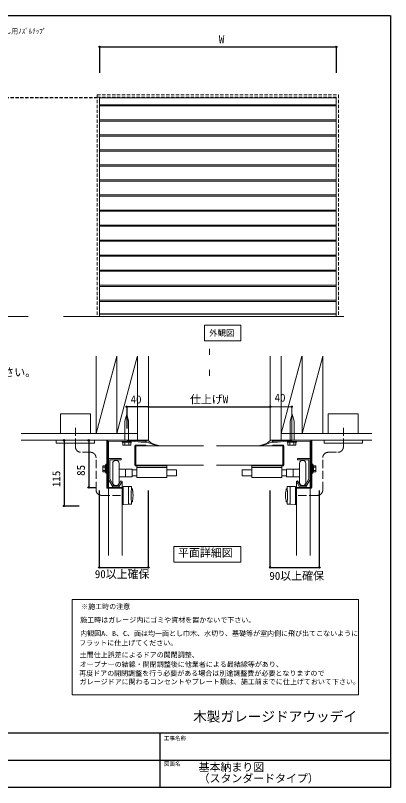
# Model space of a CAD drawing. Units: millimetres, scale not verified, with parts at other scales. Extents: x -6189 to 5985, y -4245 to 4230.
# Drawn here: x 1863 to 5985, y -4245 to 4230 of the extents above; entities that cross this region are included whole.
import ezdxf
from ezdxf.enums import TextEntityAlignment as Align

# ---------------------------------------------------------------- set-up
doc = ezdxf.new("R2010")
doc.units = ezdxf.units.MM
doc.header["$LTSCALE"] = 30
doc.header["$PDMODE"] = 32
doc.header["$PDSIZE"] = 15
doc.linetypes.add('DASHED1', pattern=[1.8, 1.2, -0.6])
doc.linetypes.add('DASHED3', pattern=[4, 3, -1])
doc.layers.add('0-0_枠線', color=7, linetype='Continuous')
for name, color, linetype, lineweight in [('2-1_断面', 7, 'Continuous', 18), ('2-4', 7, 'Continuous', 18), ('3-2', 7, 'Continuous', 18)]:
    doc.layers.add(name, color=color, linetype=linetype, lineweight=lineweight)
doc.styles.add('ＭＳ ゴシック', font='')
doc.styles.get('ＭＳ ゴシック').set_extended_font_data('MS Gothic')

msp = doc.modelspace()

# ---------------------------------------------------------------- linework, layer by layer
at = {"layer": '0-0_枠線', "color": 6}
for p, q in [((-6189.29, 4229.79), (5981.12, 4229.79)), ((5985.19, 4229.79), (5985.19, -4245.44)), ((-6189.29, -3643.41), (5961.11, -3643.41)), ((3450.48, -3643.41), (3450.48, -4245.44)), ((1307.27, -3944.42), (5985.19, -3944.42)), ((5985.19, -4245.44), (-6189.29, -4245.44))]:
    msp.add_line(p, q, dxfattribs=at)
at = {"layer": '0-0_枠線', "color": 4}
for p, q in [((2788.19, 3884.13), (5388.19, 3884.13)), ((2788.19, 3884.13), (2788.19, 3600.27)), ((5388.19, 3884.13), (5388.19, 3600.27)), ((3086.19, -65.07), (3086.19, -304.78)), ((3325.46, -65.07), (3086.19, -65.07)), ((3325.46, -65.07), (4664.04, -65.07)), ((2397.94, -433.92), (2397.94, -1153.92)), ((2668.27, -433.92), (2668.27, -951.27)), ((2668.27, -951.27), (2745.51, -951.27)), ((2785.46, -1829.36), (2785.46, -985.57)), ((3325.46, -1829.36), (3325.46, -985.57)), ((4664.04, -1829.36), (4664.04, -985.57)), ((5204.04, -1829.36), (5204.04, -985.57)), ((2397.94, -1153.92), (2565.29, -1153.92)), ((2785.46, -1829.36), (3325.46, -1829.36)), ((4664.04, -1829.36), (5204.04, -1829.36))]:
    msp.add_line(p, q, dxfattribs=at)
at = {"layer": '0-0_枠線', "color": 4, "linetype": 'DASHED1'}
msp.add_line((2763.19, 3324.1), (-5073.99, 3324.1), dxfattribs=at)
at = {"layer": '0-0_枠線', "color": 4}
for p in [(2788.19, 3884.13), (5388.19, 3884.13), (3086.19, -65.07), (2397.94, -433.92), (2668.27, -433.92), (2668.27, -951.27), (2397.94, -1153.92), (2785.46, -1829.36), (3325.46, -1829.36), (4664.04, -1829.36), (5204.04, -1829.36)]:
    msp.add_point(p, dxfattribs=at)
at = {"layer": '2-1_断面'}
for p, q in [((-2853.28, 924.1), (2002.62, 924.1)), ((2390.42, 924.1), (5470.33, 924.1))]:
    msp.add_line(p, q, dxfattribs=at)
at = {"layer": '2-4', "linetype": 'DASHED1'}
for p, q in [((2763.19, 3357.1), (2763.19, 924.1)), ((2763.19, 3357.1), (5413.19, 3357.1)), ((2763.19, 3332.1), (5413.19, 3332.1)), ((5413.19, 3357.1), (5413.19, 924.1))]:
    msp.add_line(p, q, dxfattribs=at)
at = {"layer": '2-4'}
for p, q in [((2788.19, 3324.1), (2788.19, 924.1)), ((2788.19, 3324.1), (5388.19, 3324.1)), ((5388.19, 3324.1), (5388.19, 924.1)), ((2788.19, 3249.1), (5388.19, 3249.1)), ((2788.19, 3236.1), (5388.19, 3236.1)), ((2788.19, 3084.1), (5388.19, 3084.1)), ((2788.19, 3071.1), (5388.19, 3071.1)), ((2788.19, 2919.1), (5388.19, 2919.1)), ((2788.19, 2906.1), (5388.19, 2906.1)), ((2788.19, 2754.1), (5388.19, 2754.1)), ((2788.19, 2741.1), (5388.19, 2741.1)), ((2788.19, 2589.1), (5388.19, 2589.1)), ((2788.19, 2576.1), (5388.19, 2576.1)), ((2788.19, 2424.1), (5388.19, 2424.1)), ((2788.19, 2411.1), (5388.19, 2411.1)), ((2788.19, 2259.1), (5388.19, 2259.1)), ((2788.19, 2246.1), (5388.19, 2246.1)), ((2788.19, 2094.1), (5388.19, 2094.1)), ((2788.19, 2081.1), (5388.19, 2081.1)), ((2788.19, 1929.1), (5388.19, 1929.1)), ((2788.19, 1916.1), (5388.19, 1916.1)), ((2788.19, 1764.1), (5388.19, 1764.1)), ((2788.19, 1751.1), (5388.19, 1751.1)), ((2788.19, 1599.1), (5388.19, 1599.1)), ((2788.19, 1586.1), (5388.19, 1586.1)), ((2788.19, 1434.1), (5388.19, 1434.1)), ((2788.19, 1421.1), (5388.19, 1421.1)), ((2788.19, 1269.1), (5388.19, 1269.1)), ((2788.19, 1256.1), (5388.19, 1256.1)), ((2788.19, 1104.1), (5388.19, 1104.1)), ((2788.19, 1091.1), (5388.19, 1091.1)), ((2788.19, 954.1), (5388.19, 954.1)), ((2788.19, 949.1), (5388.19, 949.1)), ((3994.75, 338.85), (3994.75, 275.38)), ((3604.97, -1771.75), (3604.97, -1600.69)), ((3604.97, -1600.69), (4339.66, -1600.69)), ((4339.66, -1600.69), (4339.66, -1771.75)), ((4339.66, -1771.75), (3604.97, -1771.75)), ((2487.07, -2182.11), (5632.16, -2182.11)), ((5632.16, -2182.11), (5632.16, -3226.82))]:
    msp.add_line(p, q, dxfattribs=at)
at = {"layer": '2-4', "color": 4}
for p, q in [((3325.46, -65.07), (3325.46, -304.78)), ((4664.04, -65.07), (4664.04, -304.78))]:
    msp.add_line(p, q, dxfattribs=at)
at = {"layer": '2-4'}
msp.add_lwpolyline([(4340.31, 658.34), (3938.98, 658.34), (3938.98, 829.4), (4340.31, 829.4)], close=True, dxfattribs=at)
msp.add_lwpolyline([(5632.16, -3226.82), (2487.07, -3226.82), (2487.07, -2182.11)], dxfattribs=at)
at = {"layer": '2-4', "color": 4}
for p in [(3325.46, -65.07), (4664.04, -65.07)]:
    msp.add_point(p, dxfattribs=at)
at = {"layer": '3-2', "linetype": 'DASHED3'}
for p, q in [((3994.75, 570.73), (3994.75, 505.27)), ((2522.72, -505.38), (2522.72, -263.96)), ((5466.77, -505.38), (5466.77, -263.96)), ((2689.13, -565.38), (2582.72, -565.38)), ((5300.37, -565.38), (5406.77, -565.38)), ((2749.13, -978.27), (2749.13, -625.38)), ((5240.37, -978.27), (5240.37, -625.38)), ((2809.13, -1038.27), (3038.27, -1038.27)), ((5180.37, -1038.27), (4949.05, -1038.27))]:
    msp.add_line(p, q, dxfattribs=at)
at = {"layer": '3-2'}
for p, q in [((2749.46, -358.92), (2977.24, 491.18)), ((2749.46, -358.92), (2749.46, 491.12)), ((2977.46, -358.92), (2977.46, 491.12)), ((2977.46, -358.92), (3202.65, 481.49)), ((3205.46, -433.92), (3205.46, 491.12)), ((3325.46, -433.92), (3325.46, 491.12)), ((4664.04, -433.92), (4664.04, 491.12)), ((4784.04, -433.92), (4784.04, 491.12)), ((4784.04, -358.92), (5011.08, 488.43)), ((5012.04, -358.92), (5239.82, 491.18)), ((5012.04, -358.92), (5012.04, 491.12)), ((5240.04, -358.92), (5240.04, 491.12)), ((3086.19, -146.73), (3065.19, -225.1)), ((3086.19, -146.73), (3107.19, -225.1)), ((4903.3, -146.73), (4882.3, -225.1)), ((4901.13, -454.39), (4901.13, -140.79)), ((4903.3, -146.73), (4924.3, -225.1)), ((3065.19, -433.77), (3065.19, -225.1)), ((3107.19, -433.77), (3107.19, -225.1)), ((4882.3, -433.77), (4882.3, -225.1)), ((4924.3, -433.77), (4924.3, -225.1)), ((1925.28, -358.92), (3205.46, -358.92)), ((2689.59, -358.33), (2211.76, -358.33)), ((2544.33, -358.92), (2349.79, -358.92)), ((4780.79, -358.92), (5432.04, -358.92)), ((5445.17, -358.92), (5639.71, -358.92)), ((1925.28, -433.92), (3325.46, -433.92)), ((2312.76, -463.92), (2312.76, -433.92)), ((2732.76, -463.92), (2312.76, -463.92)), ((2732.76, -463.92), (2732.76, -433.92)), ((2875.46, -443.6), (2875.46, -944)), ((2875.56, -443.6), (2875.56, -702.42)), ((2876.28, -437.07), (2876.28, -951.27)), ((2885.22, -434), (3296.53, -440.05)), ((2885.22, -443.6), (2885.22, -944)), ((2885.22, -443.6), (3296.53, -449.49)), ((3035.19, -446.73), (3137.19, -446.73)), ((3035.19, -455.73), (3035.19, -446.73)), ((3035.19, -455.73), (3137.19, -455.73)), ((3042.69, -488.73), (3042.69, -455.73)), ((3129.69, -488.73), (3042.69, -488.73)), ((3064.59, -488.73), (3064.59, -455.73)), ((3107.79, -488.73), (3107.79, -455.73)), ((3323.28, -433.92), (3111.54, -433.92)), ((3129.69, -488.73), (3129.69, -455.73)), ((3137.19, -455.73), (3137.19, -446.73)), ((3175.46, -495.2), (3175.46, -705.74)), ((3931.29, -495.2), (3185.06, -495.2)), ((3185.06, -495.2), (3185.06, -705.74)), ((3206.53, -434), (3206.53, -438.55)), ((3296.53, -440.05), (3296.53, -449.49)), ((3296.53, -446.24), (3296.53, -449.32)), ((4802.26, -495.2), (4073.57, -495.2)), ((4664.04, -433.92), (4875.78, -433.92)), ((4664.04, -433.92), (5054.04, -433.92)), ((5102.1, -434), (4690.79, -440.05)), ((4690.79, -440.05), (4690.79, -449.49)), ((5102.1, -443.6), (4690.79, -449.49)), ((4690.79, -446.24), (4690.79, -449.32)), ((4694.04, -433.92), (5777.74, -433.92)), ((4780.79, -434), (4780.79, -438.55)), ((4802.26, -495.2), (4802.26, -705.74)), ((4811.86, -495.2), (4811.86, -705.74)), ((4952.13, -446.73), (4850.13, -446.73)), ((4850.13, -455.73), (4850.13, -446.73)), ((4952.13, -455.73), (4850.13, -455.73)), ((4857.63, -488.73), (4857.63, -455.73)), ((4857.63, -488.73), (4944.63, -488.73)), ((4879.53, -488.73), (4879.53, -455.73)), ((4922.73, -488.73), (4922.73, -455.73)), ((4944.63, -488.73), (4944.63, -455.73)), ((4952.13, -455.73), (4952.13, -446.73)), ((5102.1, -443.6), (5102.1, -944)), ((5111.04, -437.07), (5111.04, -951.27)), ((5111.76, -443.6), (5111.76, -702.42)), ((5111.86, -443.6), (5111.86, -944)), ((5256.74, -463.92), (5256.74, -433.92)), ((5256.74, -463.92), (5676.74, -463.92)), ((5676.74, -463.92), (5676.74, -433.92)), ((2875.46, -646.97), (2875.46, -715.65)), ((2876.18, -640.43), (2876.18, -709.12)), ((2899.03, -633.17), (3025.46, -633.17)), ((2899.03, -646.97), (2899.03, -857.56)), ((2899.03, -646.97), (3025.46, -646.97)), ((3025.46, -633.17), (3025.46, -646.97)), ((4961.86, -633.17), (4961.86, -646.97)), ((5088.29, -633.17), (4961.86, -633.17)), ((5088.29, -646.97), (4961.86, -646.97)), ((5088.29, -646.97), (5088.29, -857.56)), ((5111.14, -640.43), (5111.14, -709.12)), ((5111.86, -646.97), (5111.86, -715.65)), ((2824.83, -712.42), (2824.83, -778.42)), ((2824.83, -712.42), (2848.51, -712.42)), ((2848.83, -727.43), (2824.83, -727.43)), ((2848.51, -712.42), (2858.11, -697.46)), ((2848.83, -712.42), (2848.83, -778.42)), ((2857.83, -697.42), (2857.83, -793.42)), ((2857.95, -697.42), (2866.83, -697.42)), ((2866.83, -697.42), (2866.83, -793.42)), ((2875.46, -857.56), (2875.46, -715.65)), ((2876.18, -851.03), (2876.18, -709.12)), ((2932.63, -687.77), (2932.63, -896.57)), ((3001.63, -687.77), (3001.63, -896.57)), ((3145.63, -749.57), (3002.4, -749.57)), ((3073.63, -749.57), (3073.63, -834.77)), ((3145.63, -749.57), (3145.63, -784.16)), ((3195.86, -759.17), (3145.63, -759.17)), ((3185.06, -705.74), (3931.29, -705.74)), ((3185.06, -715.34), (3525.86, -715.34)), ((3195.86, -828.74), (3195.86, -713.95)), ((3195.89, -842.98), (3195.89, -733.78)), ((3525.86, -705.74), (3525.86, -715.34)), ((3525.86, -715.34), (3525.86, -828.74)), ((3631.63, -759.17), (3525.86, -759.17)), ((3525.89, -842.98), (3525.89, -733.78)), ((4073.57, -705.74), (4802.26, -705.74)), ((4355.69, -759.17), (4461.46, -759.17)), ((4461.43, -842.98), (4461.43, -733.78)), ((4461.46, -705.74), (4461.46, -715.34)), ((4461.46, -715.34), (4461.46, -828.74)), ((4802.26, -715.34), (4461.46, -715.34)), ((4791.46, -828.74), (4791.46, -713.95)), ((4791.46, -759.17), (4841.69, -759.17)), ((4841.69, -749.57), (4841.69, -784.16)), ((4841.69, -749.57), (4984.92, -749.57)), ((4913.69, -749.57), (4913.69, -834.77)), ((4985.69, -687.77), (4985.69, -896.57)), ((5054.69, -687.77), (5054.69, -896.57)), ((5111.14, -851.03), (5111.14, -709.12)), ((5111.86, -857.56), (5111.86, -715.65)), ((5120.49, -697.42), (5120.49, -793.42)), ((5129.37, -697.42), (5120.49, -697.42)), ((5138.81, -712.42), (5129.21, -697.46)), ((5129.49, -697.42), (5129.49, -793.42)), ((5138.49, -712.42), (5138.49, -778.42)), ((5138.49, -727.43), (5162.49, -727.43)), ((5162.49, -712.42), (5138.81, -712.42)), ((5162.49, -712.42), (5162.49, -778.42)), ((2848.83, -763.43), (2824.83, -763.43)), ((2824.83, -778.42), (2848.51, -778.42)), ((2848.51, -778.42), (2857.83, -793.42)), ((2857.83, -793.42), (2866.83, -793.42)), ((3145.63, -834.77), (3001.63, -834.77)), ((3145.63, -784.16), (3145.63, -834.77)), ((3195.86, -825.17), (3145.63, -825.17)), ((3195.89, -842.98), (3219.89, -842.98)), ((3219.89, -842.98), (3501.89, -842.98)), ((3342.89, -842.98), (3378.89, -842.98)), ((3501.89, -842.98), (3525.89, -842.98)), ((4485.43, -842.98), (4461.43, -842.98)), ((4767.43, -842.98), (4485.43, -842.98)), ((4644.43, -842.98), (4608.43, -842.98)), ((4791.43, -842.98), (4767.43, -842.98)), ((4791.46, -825.17), (4841.69, -825.17)), ((4841.69, -784.16), (4841.69, -834.77)), ((4841.69, -834.77), (4985.69, -834.77)), ((5129.49, -793.42), (5120.49, -793.42)), ((5138.81, -778.42), (5129.49, -793.42)), ((5138.49, -763.43), (5162.49, -763.43)), ((5162.49, -778.42), (5138.81, -778.42)), ((2885.23, -885.17), (2885.23, -1699.26)), ((2933.15, -944.27), (2887.08, -864.46)), ((2899.03, -857.56), (2945.1, -937.37)), ((3023.28, -878.27), (2989.16, -937.37)), ((3001.11, -944.27), (3035.23, -885.17)), ((3023.28, -878.27), (3035.23, -885.17)), ((3035.23, -885.17), (3035.23, -1699.26)), ((4964.04, -878.27), (4952.09, -885.17)), ((4986.21, -944.27), (4952.09, -885.17)), ((4952.09, -885.17), (4952.09, -1699.26)), ((4964.04, -878.27), (4998.16, -937.37)), ((5088.29, -857.56), (5042.22, -937.37)), ((5054.17, -944.27), (5100.24, -864.46)), ((5102.09, -885.17), (5102.09, -1699.26)), ((2885.22, -944), (2875.46, -944)), ((3038.27, -951.27), (2876.28, -951.27)), ((2876.28, -960.87), (3038.27, -960.87)), ((2945.1, -937.37), (2989.16, -937.37)), ((2989.16, -951.17), (2945.1, -951.17)), ((3038.27, -960.87), (3038.27, -1068.28)), ((3047.87, -942.38), (3047.87, -1134.17)), ((3047.87, -942.42), (3047.87, -1134.12)), ((3050.97, -939.38), (3117.29, -941.7)), ((3104.87, -953.69), (3104.87, -1122.96)), ((3117.29, -941.7), (3134.97, -942.32)), ((3137.87, -945.32), (3137.87, -963.27)), ((3137.87, -963.27), (3147.6, -965.7)), ((3149.87, -968.61), (3149.87, -987.27)), ((3149.87, -987.27), (3152.87, -993.27)), ((4837.45, -987.27), (4834.45, -993.27)), ((4837.45, -968.61), (4837.45, -987.27)), ((4849.45, -963.27), (4839.72, -965.7)), ((4849.45, -945.32), (4849.45, -963.27)), ((4870.03, -941.7), (4852.35, -942.32)), ((4936.35, -939.38), (4870.03, -941.7)), ((4882.45, -953.69), (4882.45, -1122.96)), ((4939.45, -942.38), (4939.45, -1134.17)), ((4939.45, -942.42), (4939.45, -1134.12)), ((4949.05, -951.27), (5111.04, -951.27)), ((5111.04, -960.87), (4949.05, -960.87)), ((4949.05, -960.87), (4949.05, -1068.28)), ((5042.22, -937.37), (4998.16, -937.37)), ((4998.16, -951.17), (5042.22, -951.17)), ((5102.1, -944), (5111.86, -944)), ((3038.27, -1068.28), (3038.27, -1137.27)), ((3149.87, -1089.27), (3152.87, -1083.27)), ((3149.87, -1089.27), (3149.87, -1107.93)), ((4837.45, -1089.27), (4834.45, -1083.27)), ((4837.45, -1089.27), (4837.45, -1107.93)), ((4949.05, -1068.28), (4949.05, -1137.27)), ((3038.27, -1137.27), (3047.87, -1137.27)), ((3047.87, -1137.27), (3047.87, -1134.12)), ((3117.27, -1134.96), (3050.97, -1137.17)), ((3117.27, -1134.96), (3134.97, -1134.37)), ((3137.87, -1113.27), (3147.6, -1110.84)), ((3137.87, -1113.27), (3137.87, -1131.37)), ((4849.45, -1113.27), (4839.72, -1110.84)), ((4849.45, -1113.27), (4849.45, -1131.37)), ((4870.05, -1134.96), (4852.35, -1134.37)), ((4870.05, -1134.96), (4936.35, -1137.17)), ((4939.45, -1137.27), (4939.45, -1134.12)), ((4949.05, -1137.27), (4939.45, -1137.27))]:
    msp.add_line(p, q, dxfattribs=at)
at = {"layer": '3-2', "color": 4}
for p, q in [((3325.46, -65.07), (3325.46, -304.78)), ((4664.04, -65.07), (4664.04, -304.78)), ((4664.04, -65.07), (4901.13, -65.07)), ((4901.13, -65.07), (4901.13, -304.78)), ((2560.01, -358.92), (2746.67, -358.92)), ((5429.48, -358.92), (5242.83, -358.92)), ((2397.94, -433.92), (2565.29, -433.92)), ((2560.01, -433.92), (2746.67, -433.92)), ((2668.27, -433.92), (2745.51, -433.92)), ((5429.48, -433.92), (5242.83, -433.92))]:
    msp.add_line(p, q, dxfattribs=at)
at = {"layer": '3-2'}
for points in [[(2359.59, -358.33), (2359.59, -142.33), (2689.59, -142.33), (2689.59, -358.33)], [(5629.91, -358.33), (5629.91, -142.33), (5299.91, -142.33), (5299.91, -358.33), (5777.74, -358.33)], [(2866.68, -951.27), (2866.68, -437.07), (2876.13, -437.07)], [(3185.06, -485.6), (3295.46, -485.6), (3295.46, -495.2)], [(4802.26, -485.6), (4691.86, -485.6), (4691.86, -495.2)], [(5120.64, -951.27), (5120.64, -437.07), (5111.19, -437.07)], [(3195.89, -733.78), (3444.71, -733.78), (3525.89, -733.78)], [(3631.63, -759.17), (3631.63, -825.17), (3525.86, -825.17)], [(4355.69, -759.17), (4355.69, -825.17), (4461.46, -825.17)], [(4791.43, -842.98), (4791.43, -733.78), (4542.61, -733.78), (4461.43, -733.78)]]:
    msp.add_lwpolyline(points, dxfattribs=at)
at = {"layer": '3-2', "linetype": 'DASHED3'}
for centre, start, end in [((2582.72, -505.38), 180, 270), ((5406.77, -505.38), 270, 0), ((2689.13, -625.38), 0, 90), ((5300.37, -625.38), 90, 180), ((2809.13, -978.27), 180, 270), ((5180.37, -978.27), 270, 0)]:
    msp.add_arc(centre, 60, start, end, dxfattribs=at)
at = {"layer": '3-2'}
for centre, radius, start, end in [((2885.22, -443.6), 9.6, 90, 180), ((3185.06, -495.2), 9.6, 90, 180), ((3298.99, 485.11), 940.71, 262.52013, 270.85156), ((3295, -444.59), 4.96, 287.91966, 72.08035), ((3260.87, -650.57), 201.91, 64.67191, 75.04866), ((2957.8, -1015.92), 682.68, 55.04593, 58.47397), ((3480.09, -141.82), 352.25, 247.84549, 268.40303), ((3494.99, -196.26), 298.33, 240.68475, 265.54402), ((4492.33, -196.26), 298.33, 274.45598, 299.31525), ((4507.23, -141.82), 352.25, 271.59697, 292.15451), ((5029.52, -1015.92), 682.68, 121.52603, 124.95407), ((4726.45, -650.57), 201.91, 104.95134, 115.32809), ((4688.33, 485.11), 940.71, 269.14844, 277.47987), ((4692.32, -444.59), 4.96, 107.91965, 252.08034), ((4802.26, -495.2), 9.6, 0, 90), ((5102.1, -443.6), 9.6, 0, 90), ((2899.03, -646.97), 13.8, 90, 180.00002), ((2967.13, -688.2), 34.5, 0.71635, 179.28363), ((5020.19, -688.2), 34.5, 0.71637, 179.28365), ((5088.29, -646.97), 13.8, 359.99998, 90), ((3185.06, -705.74), 9.6, 180, 270), ((4802.26, -705.74), 9.6, 270, 0), ((2899.03, -857.56), 13.8, 180.00002, 209.99667), ((2967.13, -896.22), 34.5, 180.57027, 359.42975), ((5020.19, -896.22), 34.5, 180.57025, 359.42973), ((5088.29, -857.56), 13.8, 330.00333, 359.99998), ((2876.28, -951.27), 9.6, 180, 270), ((2945.1, -937.37), 13.8, 209.99666, 270), ((2989.16, -937.37), 13.8, 270.00002, 330.00334), ((3038.27, -960.87), 9.6, 0, 90), ((3050.87, -942.38), 3, 87.99308, 180), ((3116.87, -953.69), 12, 87.99308, 180), ((4073.87, -1038.27), 939, 175.41878, 184.58122), ((3134.87, -945.32), 3, 0, 87.99308), ((3146.87, -968.61), 3, 0, 75.96376), ((2809.35, -1038.27), 346.45, 352.53692, 7.46308), ((5177.97, -1038.27), 346.45, 172.53692, 187.46308), ((4840.45, -968.61), 3, 104.03624, 180), ((4852.45, -945.32), 3, 92.00692, 180), ((3913.45, -1038.27), 939, 355.41878, 4.58122), ((4870.45, -953.69), 12, 0, 92.00692), ((4936.45, -942.38), 3, 0, 92.00692), ((4949.05, -960.87), 9.6, 90, 180), ((4998.16, -937.37), 13.8, 209.99666, 269.99998), ((5042.22, -937.37), 13.8, 270, 330.00334), ((5111.04, -951.27), 9.6, 270, 0), ((3050.87, -1134.17), 3, 180, 271.90915), ((3116.87, -1122.96), 12, 180, 271.90915), ((3134.87, -1131.37), 3, 271.90915, 0), ((3146.87, -1107.93), 3, 284.03624, 0), ((4840.45, -1107.93), 3, 180, 255.96376), ((4852.45, -1131.37), 3, 180, 268.09085), ((4870.45, -1122.96), 12, 268.09085, 0), ((4936.45, -1134.17), 3, 268.09085, 0)]:
    msp.add_arc(centre, radius, start, end, dxfattribs=at)
at = {"layer": '3-2', "color": 4}
for p in [(3325.46, -65.07), (4664.04, -65.07), (4901.13, -65.07)]:
    msp.add_point(p, dxfattribs=at)

# ---------------------------------------------------------------- texts
at = {"layer": '0-0_枠線', "style": 'ＭＳ ゴシック'}
for s, p in [('工事名称', (3493.88, -3739.07)), ('図面名', (3493.88, -4020.75))]:
    msp.add_text(s, height=43.99, dxfattribs=at).set_placement(p, align=Align.BOTTOM_LEFT)
at = {"layer": '2-4', "color": 4, "style": 'ＭＳ ゴシック'}
for s, p in [('配線取り出し用ﾉｽﾞﾙﾁｯﾌﾟ', (1355.52, 4012.56)), ('※施工時の注意', (2585.52, -2302.44)), ('施工時はガレージ内にゴミや資材を置かないで下さい。', (2574.58, -2450.12)), ('内観図A、B、C、面は均一面とし巾木、水切り、基礎等が室内側に飛び出てこないように', (2574.58, -2597.81)), ('フラットに仕上げてください。', (2563.64, -2701.73)), ('土間仕上誤差によるドアの開閉調整、', (2569.11, -2833)), ('オープナーの結線・開閉調整後に他業者による最結線等があり、', (2569.11, -2936.93)), ('再度ドアの開閉調整を行う必要がある場合は別途調整費が必要となりますので', (2563.64, -3035.38)), ('ガレージドアに関わるコンセントやプレート類は、施工前までに仕上げておいて下さい。', (2569.11, -3128.37))]:
    msp.add_text(s, height=54.99, dxfattribs=at).set_placement(p, align=Align.BOTTOM_LEFT)
at = {"layer": '2-4', "style": 'ＭＳ ゴシック'}
for s, height, p in [('W', 87.98, (4098.65, 3896.36)), ('外観図', 65.98, (3991.62, 691.24)), ('※2赤外線ｾﾝｻｰ用に0.75mmの単線を2芯通線(または配管※3)して下さい。', 87.98, (-1807.49, 242.01))]:
    msp.add_text(s, height=height, dxfattribs=at).set_placement(p, align=Align.BOTTOM_LEFT)
at = {"layer": '2-4', "color": 3, "style": 'ＭＳ ゴシック'}
msp.add_text('仕上げW', height=87.98, dxfattribs=at).set_placement((3781.56, -54.65), align=Align.BOTTOM_LEFT)
at = {"layer": '3-2', "color": 3, "style": 'ＭＳ ゴシック'}
for s, p in [('40', (3129.08, -55.48)), ('40', (4711.18, -36.3)), ('90以上確保', (2735.95, -1973.18)), ('90以上確保', (4653.65, -1992.36))]:
    msp.add_text(s, height=87.98, dxfattribs=at).set_placement(p, align=Align.BOTTOM_LEFT)
for s, p in [('85', (2653.27, -823.85)), ('115', (2382.94, -946.9))]:
    msp.add_text(s, height=87.98, rotation=90, dxfattribs=at).set_placement(p, align=Align.BOTTOM_LEFT)
at = {"layer": '3-2', "style": 'ＭＳ ゴシック'}
for s, height, p in [('平面詳細図', 87.98, (3650.1, -1739.34)), ('木製ガレージドアウッデイ', 110, (3815.29, -3553.93)), ('基本納まり図', 87.98, (3876.19, -4092.04)), ('（スタンダードタイプ）', 87.98, (3876.19, -4214.85))]:
    msp.add_text(s, height=height, dxfattribs=at).set_placement(p, align=Align.BOTTOM_LEFT)

doc.saveas('drawing.dxf')
